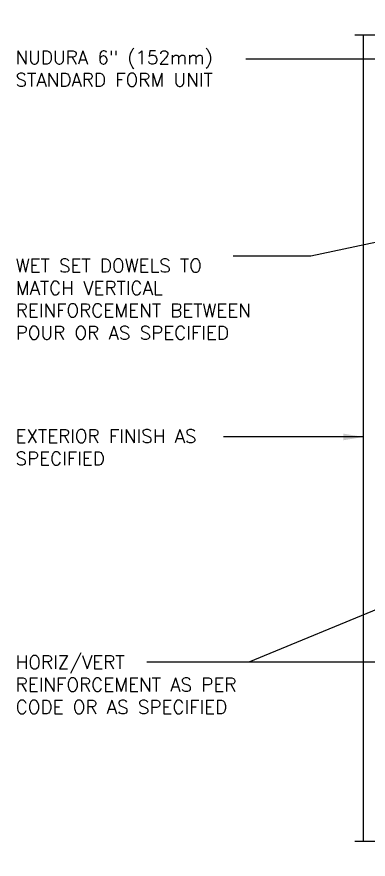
# Model space of a CAD drawing. Header units: inches. Extents: x 101.2 to 159.2, y 159.2 to 230.7.
# Drawn here: x 101.18 to 120.77, y 183.42 to 230.42 of the extents above; entities that cross this region are included whole.
import ezdxf

# ---------------------------------------------------------------- set-up
doc = ezdxf.new("R2010")
doc.units = ezdxf.units.IN
doc.header["$LTSCALE"] = 0.5
doc.header["$MEASUREMENT"] = 0
doc.layers.add('LINE9', color=9, linetype='Continuous')
doc.layers.add('TEXT', color=4, linetype='Continuous')
doc.styles.add('DIM', font='romans.shx', dxfattribs={"width": 0.7})
doc.styles.add('ROMANS', font='romans.shx', dxfattribs={"height": 0.75})
doc.dimstyles.new('ext_12', dxfattribs={"dimscale": 12, "dimtxt": 0.075, "dimasz": 0.09375, "dimexe": 0.09375, "dimexo": 0.0625, "dimgap": 0.0625, "dimtad": 1, "dimdec": 1, "dimzin": 2, "dimdsep": 46, "dimlunit": 4, "dimtxsty": 'DIM', "dimcen": 0.09, "dimdle": 0.09375, "dimclrt": 4, "dimadec": 0, "dimazin": 0, "dimtfac": 1, "dimtdec": 1, "dimtmove": 2, "dimatfit": 3, "dimfxl": 1, "dimfrac": 2, "dimtolj": 1, "dimtzin": 0, "dimarcsym": 0})

# ---------------------------------------------------------------- blocks, each defined once
blk = doc.blocks.new('Cutline')
at = {"layer": 'LINE9'}
blk.add_lwpolyline([(-12.25, 0), (-6.625, 0), (-5.625, -1), (-5.625, 1), (-4.625, 0), (1, 0)], dxfattribs=at)

msp = doc.modelspace()

# ---------------------------------------------------------------- linework, layer by layer
at = {"layer": 'LINE9'}
msp.add_line((120.52, 184.415), (120.52, 229.415), dxfattribs=at)

# ---------------------------------------------------------------- block references
for p in [(132.27, 229.415), (132.27, 184.415)]:
    msp.add_blockref('Cutline', p)

# ---------------------------------------------------------------- texts
at = {"layer": 'TEXT', "char_height": 0.75, "attachment_point": 4, "style": 'ROMANS'}
for s, insert, width in [('\\A1;NUDURA 6" (152mm) STANDARD FORM UNIT', (101.109, 227.524), 16.57727), ('\\A1;WET SET DOWELS TO MATCH VERTICAL REINFORCEMENT BETWEEN POUR OR AS SPECIFIED', (101.12, 214.66), 14.25833), ('\\A1;EXTERIOR FINISH AS SPECIFIED', (101.109, 206.395), 14.62371), ('HORIZ/VERT REINFORCEMENT AS PER CODE OR AS SPECIFIED', (101.117, 193.153), 15.30561)]:
    msp.add_mtext(s, dxfattribs=dict(at, insert=insert, width=width))

# ---------------------------------------------------------------- leaders
at = {"layer": 'TEXT'}
for points in [[(122.796, 228.053), (113.957, 228.053)], [(125.145, 218.69), (117.57, 217.054), (113.238, 217.054)], [(120.52, 206.974), (112.697, 206.973)], [(125.926, 199.292), (114.115, 194.412), (108.424, 194.412)]]:
    msp.add_leader(points, dimstyle='ext_12', override={"dimgap": 0.0625, "dimtad": 0}, dxfattribs=at)
msp.add_leader([(126.634, 194.412), (108.424, 194.412)], dimstyle='ext_12', dxfattribs=at)

doc.saveas('drawing.dxf')
